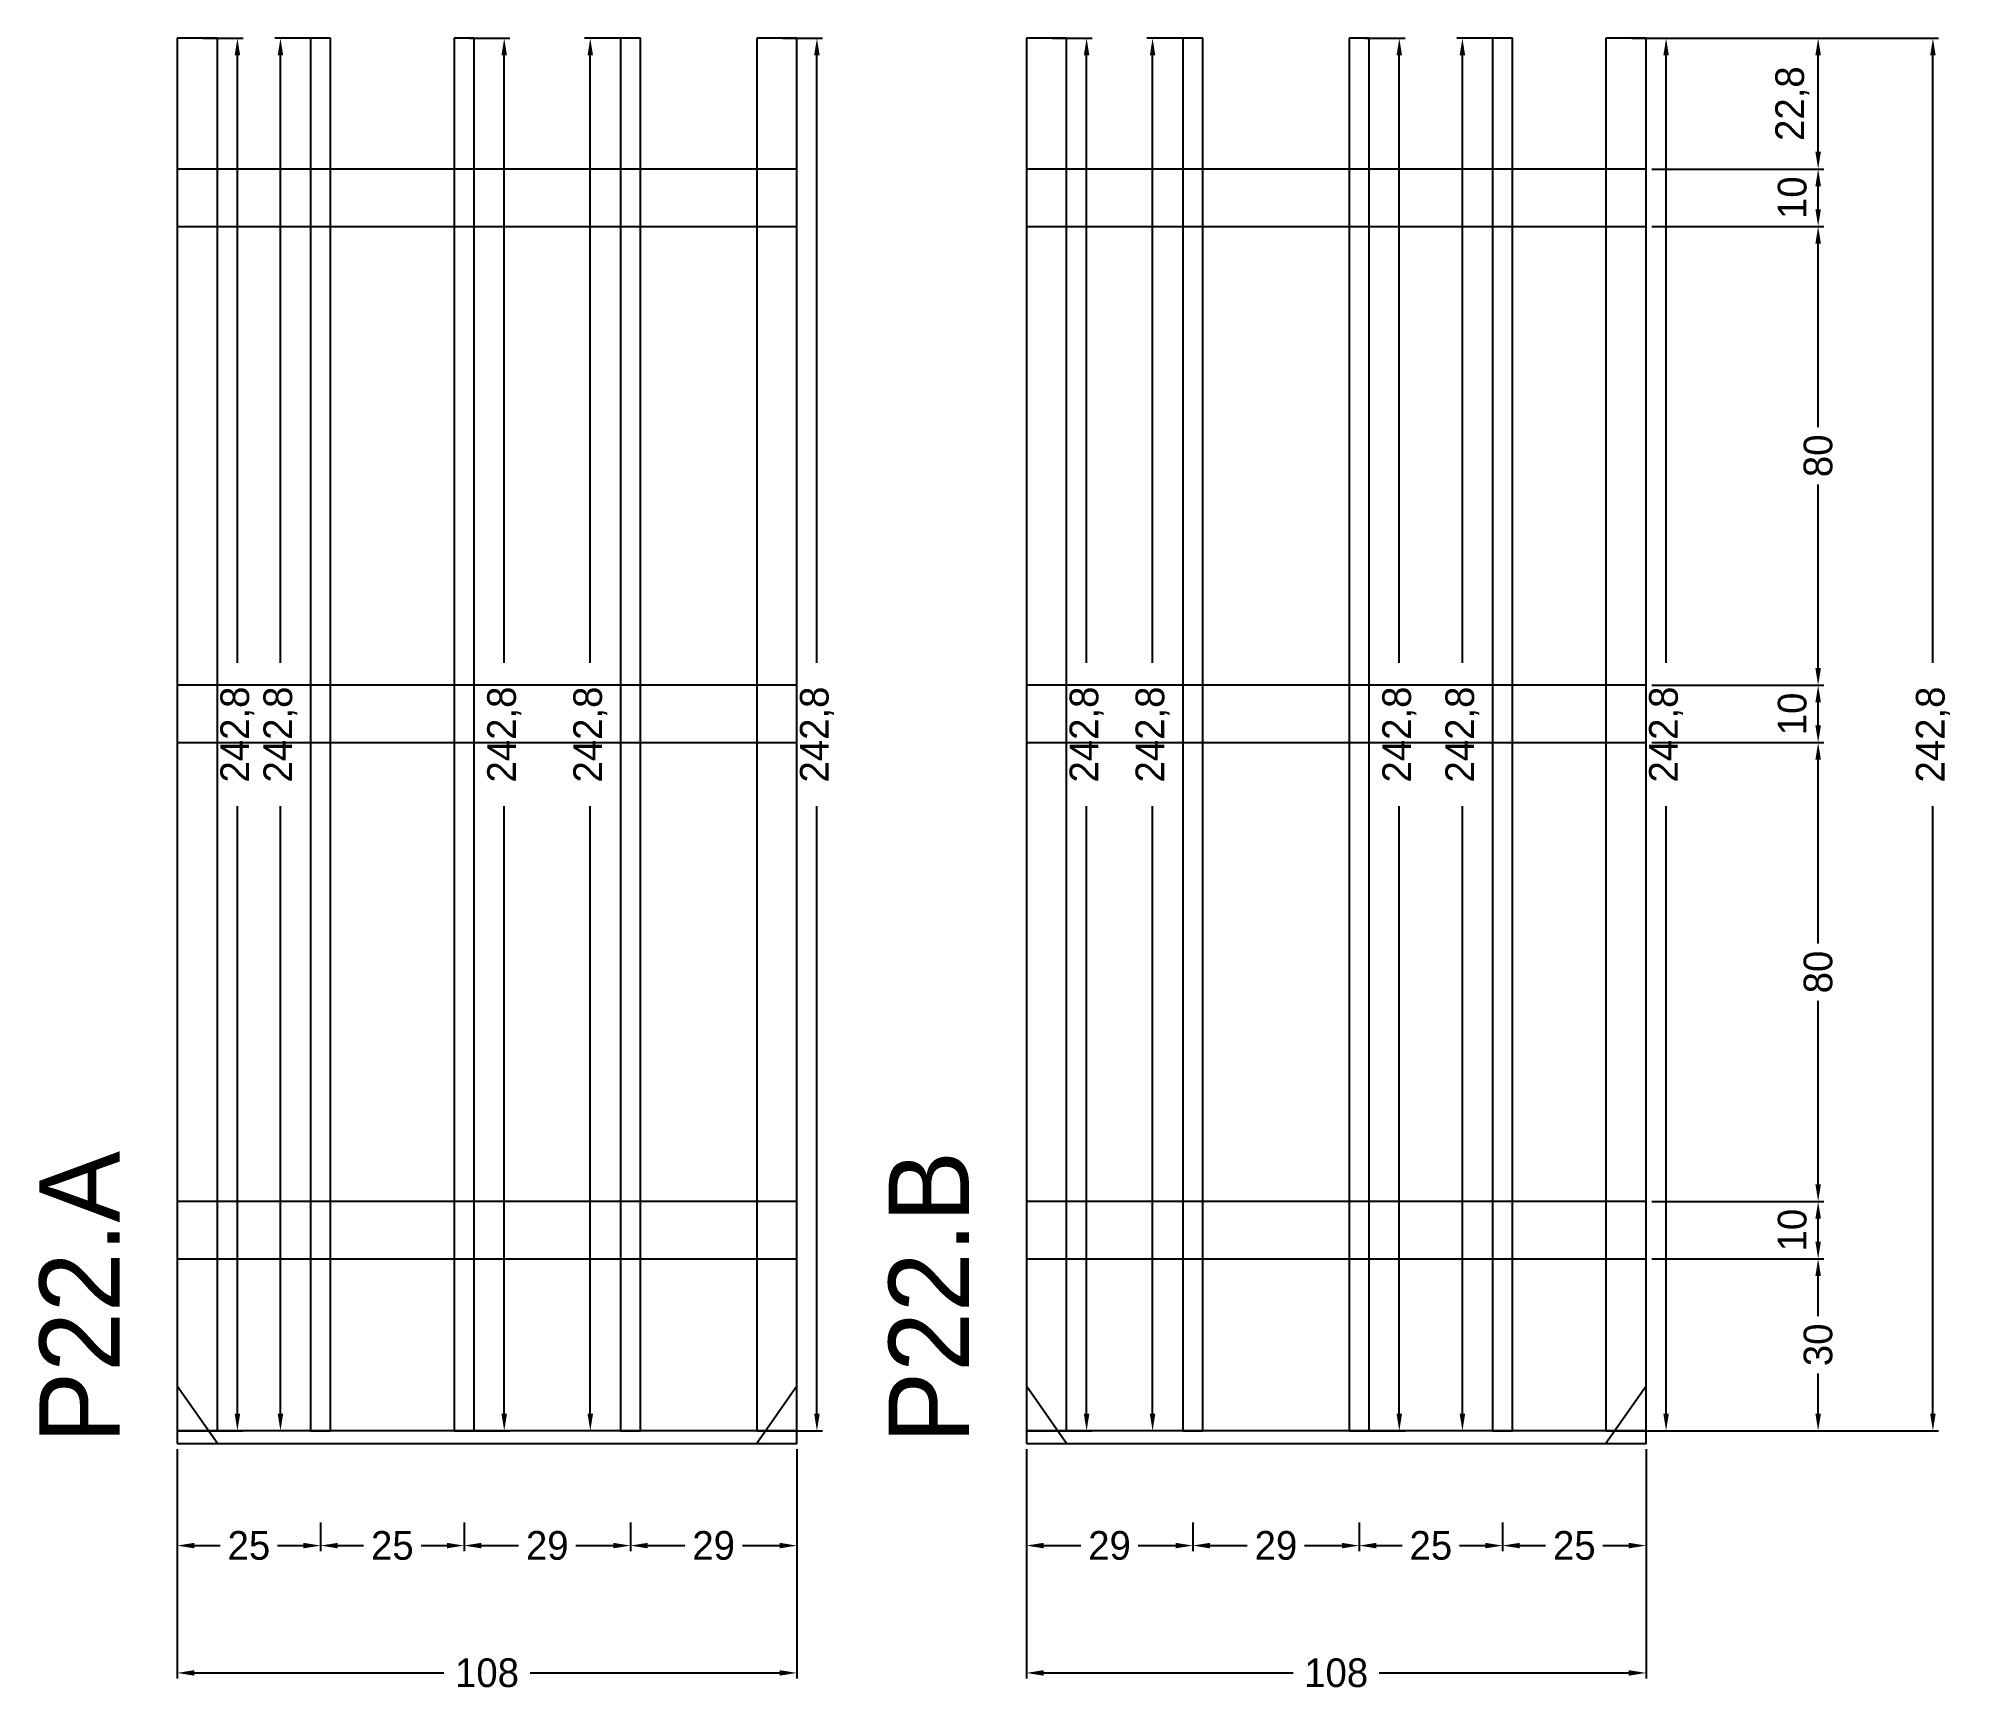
# Model space of a CAD drawing. Header units: centimetres. Extents: x -24 to 309, y -43 to 245.
import ezdxf

# ---------------------------------------------------------------- set-up
doc = ezdxf.new("R2010")
doc.units = ezdxf.units.CM
for name, color, linetype in [('COTA', 241, 'Continuous'), ('NOMENCLATURA', 7, 'Continuous'), ('SARR_2.2x10', 60, 'Continuous'), ('SARR_2.2x7', 40, 'Continuous'), ('SARR_3.5x7', 81, 'Continuous')]:
    doc.layers.add(name, color=color, linetype=linetype)
doc.dimstyles.new('PAINEL-NOVA', dxfattribs={"dimtxt": 5, "dimasz": 3, "dimexe": 1, "dimexo": 1, "dimgap": 1, "dimtad": 1, "dimcen": 2.5, "dimazin": 3, "dimtfac": 1, "dimtmove": 0, "dimatfit": 3})

# ---------------------------------------------------------------- blocks, each defined once
blk = doc.blocks.new('_CLOSEDFILLED')
at = {"color": 0, "linetype": 'BYBLOCK'}
blk.add_solid([(-1, 0.16), (0, 0), (-1, -0.16)], dxfattribs=at)
blk = doc.blocks.new('*D1')
for p, q in [((4.5, 245), (11.5, 245)), ((10.5, 136.1), (10.5, 242)), ((10.5, 5.2), (10.5, 111.1)), ((4.5, 2.2), (11.5, 2.2))]:
    blk.add_line(p, q)
at = {"layer": 'Defpoints'}
for p in [(3.5, 245), (3.5, 2.2), (10.5, 2.2)]:
    blk.add_point(p, dxfattribs=at)
at = {"layer": 'COTA', "xscale": 3, "yscale": 3}
for p, rotation in [((10.5, 245), 90), ((10.5, 2.2), 270)]:
    blk.add_blockref('_CLOSEDFILLED', p, dxfattribs=dict(at, rotation=rotation))
at = {"layer": 'COTA', "insert": (10.5, 123.6), "char_height": 5, "attachment_point": 5, "rotation": 90}
blk.add_mtext('242,8', dxfattribs=at)
blk = doc.blocks.new('*D2')
for p, q in [((24, 245), (17, 245)), ((18, 136.1), (18, 242)), ((18, 5.2), (18, 111.1)), ((24, 2.2), (17, 2.2))]:
    blk.add_line(p, q)
at = {"layer": 'Defpoints'}
for p in [(25, 245), (18, 2.2), (25, 2.2)]:
    blk.add_point(p, dxfattribs=at)
at = {"layer": 'COTA', "xscale": 3, "yscale": 3}
for p, rotation in [((18, 245), 90), ((18, 2.2), 270)]:
    blk.add_blockref('_CLOSEDFILLED', p, dxfattribs=dict(at, rotation=rotation))
at = {"layer": 'COTA', "insert": (18, 123.6), "char_height": 5, "attachment_point": 5, "rotation": 90}
blk.add_mtext('242,8', dxfattribs=at)
blk = doc.blocks.new('*D3')
for p, q in [((51, 245), (58, 245)), ((57, 136.1), (57, 242)), ((57, 5.2), (57, 111.1)), ((51, 2.2), (58, 2.2))]:
    blk.add_line(p, q)
at = {"layer": 'Defpoints'}
for p in [(50, 245), (50, 2.2), (57, 2.2)]:
    blk.add_point(p, dxfattribs=at)
at = {"layer": 'COTA', "xscale": 3, "yscale": 3}
for p, rotation in [((57, 245), 90), ((57, 2.2), 270)]:
    blk.add_blockref('_CLOSEDFILLED', p, dxfattribs=dict(at, rotation=rotation))
at = {"layer": 'COTA', "insert": (57, 123.6), "char_height": 5, "attachment_point": 5, "rotation": 90}
blk.add_mtext('242,8', dxfattribs=at)
blk = doc.blocks.new('*D4')
for p, q in [((78, 245), (71, 245)), ((72, 136.1), (72, 242)), ((72, 5.2), (72, 111.1)), ((78, 2.2), (71, 2.2))]:
    blk.add_line(p, q)
at = {"layer": 'Defpoints'}
for p in [(79, 245), (72, 2.2), (79, 2.2)]:
    blk.add_point(p, dxfattribs=at)
at = {"layer": 'COTA', "xscale": 3, "yscale": 3}
for p, rotation in [((72, 245), 90), ((72, 2.2), 270)]:
    blk.add_blockref('_CLOSEDFILLED', p, dxfattribs=dict(at, rotation=rotation))
at = {"layer": 'COTA', "insert": (72, 123.6), "char_height": 5, "attachment_point": 5, "rotation": 90}
blk.add_mtext('242,8', dxfattribs=at)
blk = doc.blocks.new('*D5')
for p, q in [((105.5, 245), (112.5, 245)), ((111.5, 136.1), (111.5, 242)), ((111.5, 5.2), (111.5, 111.1)), ((105.5, 2.2), (112.5, 2.2))]:
    blk.add_line(p, q)
at = {"layer": 'Defpoints'}
for p in [(104.5, 245), (104.5, 2.2), (111.5, 2.2)]:
    blk.add_point(p, dxfattribs=at)
at = {"layer": 'COTA', "xscale": 3, "yscale": 3}
for p, rotation in [((111.5, 245), 90), ((111.5, 2.2), 270)]:
    blk.add_blockref('_CLOSEDFILLED', p, dxfattribs=dict(at, rotation=rotation))
at = {"layer": 'COTA', "insert": (111.5, 123.6), "char_height": 5, "attachment_point": 5, "rotation": 90}
blk.add_mtext('242,8', dxfattribs=at)
blk = doc.blocks.new('*D6')
for p, q in [((0, -13.8), (0, -18.8)), ((25, -13.8), (25, -18.8)), ((3, -17.8), (7.5, -17.8)), ((17.5, -17.8), (22, -17.8))]:
    blk.add_line(p, q)
at = {"layer": 'Defpoints'}
for p in [(0, -12.8), (25, -12.8), (0, -17.8)]:
    blk.add_point(p, dxfattribs=at)
at = {"layer": 'COTA', "xscale": 3, "yscale": 3, "rotation": 180}
blk.add_blockref('_CLOSEDFILLED', (0, -17.8), dxfattribs=at)
at = {"layer": 'COTA', "xscale": 3, "yscale": 3}
blk.add_blockref('_CLOSEDFILLED', (25, -17.8), dxfattribs=at)
at = {"layer": 'COTA', "insert": (12.5, -17.8), "char_height": 5, "attachment_point": 5}
blk.add_mtext('25', dxfattribs=at)
blk = doc.blocks.new('*D7')
for p, q in [((25, -13.8), (25, -18.8)), ((50, -13.8), (50, -18.8)), ((28, -17.8), (32.5, -17.8)), ((42.5, -17.8), (47, -17.8))]:
    blk.add_line(p, q)
at = {"layer": 'Defpoints'}
for p in [(25, -12.8), (50, -12.8), (25, -17.8)]:
    blk.add_point(p, dxfattribs=at)
at = {"layer": 'COTA', "xscale": 3, "yscale": 3, "rotation": 180}
blk.add_blockref('_CLOSEDFILLED', (25, -17.8), dxfattribs=at)
at = {"layer": 'COTA', "xscale": 3, "yscale": 3}
blk.add_blockref('_CLOSEDFILLED', (50, -17.8), dxfattribs=at)
at = {"layer": 'COTA', "insert": (37.5, -17.8), "char_height": 5, "attachment_point": 5}
blk.add_mtext('25', dxfattribs=at)
blk = doc.blocks.new('*D8')
for p, q in [((50, -13.8), (50, -18.8)), ((79, -13.8), (79, -18.8)), ((53, -17.8), (59.5, -17.8)), ((69.5, -17.8), (76, -17.8))]:
    blk.add_line(p, q)
at = {"layer": 'Defpoints'}
for p in [(50, -12.8), (79, -12.8), (50, -17.8)]:
    blk.add_point(p, dxfattribs=at)
at = {"layer": 'COTA', "xscale": 3, "yscale": 3, "rotation": 180}
blk.add_blockref('_CLOSEDFILLED', (50, -17.8), dxfattribs=at)
at = {"layer": 'COTA', "xscale": 3, "yscale": 3}
blk.add_blockref('_CLOSEDFILLED', (79, -17.8), dxfattribs=at)
at = {"layer": 'COTA', "insert": (64.5, -17.8), "char_height": 5, "attachment_point": 5}
blk.add_mtext('29', dxfattribs=at)
blk = doc.blocks.new('*D9')
for p, q in [((79, -13.8), (79, -18.8)), ((108, -13.8), (108, -18.8)), ((82, -17.8), (88.5, -17.8)), ((98.5, -17.8), (105, -17.8))]:
    blk.add_line(p, q)
at = {"layer": 'Defpoints'}
for p in [(79, -12.8), (108, -12.8), (79, -17.8)]:
    blk.add_point(p, dxfattribs=at)
at = {"layer": 'COTA', "xscale": 3, "yscale": 3, "rotation": 180}
blk.add_blockref('_CLOSEDFILLED', (79, -17.8), dxfattribs=at)
at = {"layer": 'COTA', "xscale": 3, "yscale": 3}
blk.add_blockref('_CLOSEDFILLED', (108, -17.8), dxfattribs=at)
at = {"layer": 'COTA', "insert": (93.5, -17.8), "char_height": 5, "attachment_point": 5}
blk.add_mtext('29', dxfattribs=at)
blk = doc.blocks.new('*D10')
for p, q in [((0, -1), (0, -41)), ((108, -1), (108, -41)), ((3, -40), (46.5, -40)), ((61.5, -40), (105, -40))]:
    blk.add_line(p, q)
at = {"layer": 'Defpoints'}
for p in [(0, 0), (108, 0), (0, -40)]:
    blk.add_point(p, dxfattribs=at)
at = {"layer": 'COTA', "xscale": 3, "yscale": 3, "rotation": 180}
blk.add_blockref('_CLOSEDFILLED', (0, -40), dxfattribs=at)
at = {"layer": 'COTA', "xscale": 3, "yscale": 3}
blk.add_blockref('_CLOSEDFILLED', (108, -40), dxfattribs=at)
at = {"layer": 'COTA', "insert": (54, -40), "char_height": 5, "attachment_point": 5}
blk.add_mtext('108', dxfattribs=at)
blk = doc.blocks.new('GRA-E')
at = {"layer": 'SARR_2.2x7'}
blk.add_lwpolyline([(0, 0), (7, 0), (0, 10)], close=True, dxfattribs=at)
blk = doc.blocks.new('GRA-D')
at = {"layer": 'SARR_2.2x7'}
blk.add_lwpolyline([(0, 0), (7, 0), (7, 10)], close=True, dxfattribs=at)
blk = doc.blocks.new('*D11')
for p, q in [((152.5, 245), (159.5, 245)), ((158.5, 136.1), (158.5, 242)), ((158.5, 5.2), (158.5, 111.1)), ((152.5, 2.2), (159.5, 2.2))]:
    blk.add_line(p, q)
at = {"layer": 'Defpoints'}
for p in [(151.5, 245), (151.5, 2.2), (158.5, 2.2)]:
    blk.add_point(p, dxfattribs=at)
at = {"layer": 'COTA', "xscale": 3, "yscale": 3}
for p, rotation in [((158.5, 245), 90), ((158.5, 2.2), 270)]:
    blk.add_blockref('_CLOSEDFILLED', p, dxfattribs=dict(at, rotation=rotation))
at = {"layer": 'COTA', "insert": (158.5, 123.6), "char_height": 5, "attachment_point": 5, "rotation": 90}
blk.add_mtext('242,8', dxfattribs=at)
blk = doc.blocks.new('*D12')
for p, q in [((176, 245), (169, 245)), ((170, 136.1), (170, 242)), ((170, 5.2), (170, 111.1)), ((176, 2.2), (169, 2.2))]:
    blk.add_line(p, q)
at = {"layer": 'Defpoints'}
for p in [(177, 245), (170, 2.2), (177, 2.2)]:
    blk.add_point(p, dxfattribs=at)
at = {"layer": 'COTA', "xscale": 3, "yscale": 3}
for p, rotation in [((170, 245), 90), ((170, 2.2), 270)]:
    blk.add_blockref('_CLOSEDFILLED', p, dxfattribs=dict(at, rotation=rotation))
at = {"layer": 'COTA', "insert": (170, 123.6), "char_height": 5, "attachment_point": 5, "rotation": 90}
blk.add_mtext('242,8', dxfattribs=at)
blk = doc.blocks.new('*D13')
for p, q in [((207, 245), (214, 245)), ((213, 136.1), (213, 242)), ((213, 5.2), (213, 111.1)), ((207, 2.2), (214, 2.2))]:
    blk.add_line(p, q)
at = {"layer": 'Defpoints'}
for p in [(206, 245), (206, 2.2), (213, 2.2)]:
    blk.add_point(p, dxfattribs=at)
at = {"layer": 'COTA', "xscale": 3, "yscale": 3}
for p, rotation in [((213, 245), 90), ((213, 2.2), 270)]:
    blk.add_blockref('_CLOSEDFILLED', p, dxfattribs=dict(at, rotation=rotation))
at = {"layer": 'COTA', "insert": (213, 123.6), "char_height": 5, "attachment_point": 5, "rotation": 90}
blk.add_mtext('242,8', dxfattribs=at)
blk = doc.blocks.new('*D14')
for p, q in [((230, 245), (223, 245)), ((224, 136.1), (224, 242)), ((224, 5.2), (224, 111.1)), ((230, 2.2), (223, 2.2))]:
    blk.add_line(p, q)
at = {"layer": 'Defpoints'}
for p in [(231, 245), (224, 2.2), (231, 2.2)]:
    blk.add_point(p, dxfattribs=at)
at = {"layer": 'COTA', "xscale": 3, "yscale": 3}
for p, rotation in [((224, 245), 90), ((224, 2.2), 270)]:
    blk.add_blockref('_CLOSEDFILLED', p, dxfattribs=dict(at, rotation=rotation))
at = {"layer": 'COTA', "insert": (224, 123.6), "char_height": 5, "attachment_point": 5, "rotation": 90}
blk.add_mtext('242,8', dxfattribs=at)
blk = doc.blocks.new('*D15')
for p, q in [((253.5, 245), (260.5, 245)), ((259.5, 136.1), (259.5, 242)), ((259.5, 5.2), (259.5, 111.1)), ((253.5, 2.2), (260.5, 2.2))]:
    blk.add_line(p, q)
at = {"layer": 'Defpoints'}
for p in [(252.5, 245), (252.5, 2.2), (259.5, 2.2)]:
    blk.add_point(p, dxfattribs=at)
at = {"layer": 'COTA', "xscale": 3, "yscale": 3}
for p, rotation in [((259.5, 245), 90), ((259.5, 2.2), 270)]:
    blk.add_blockref('_CLOSEDFILLED', p, dxfattribs=dict(at, rotation=rotation))
at = {"layer": 'COTA', "insert": (259.5, 123.6), "char_height": 5, "attachment_point": 5, "rotation": 90}
blk.add_mtext('242,8', dxfattribs=at)
blk = doc.blocks.new('*D16')
for p, q in [((148, -13.8), (148, -18.8)), ((177, -13.8), (177, -18.8)), ((151, -17.8), (157.5, -17.8)), ((167.5, -17.8), (174, -17.8))]:
    blk.add_line(p, q)
at = {"layer": 'Defpoints'}
for p in [(148, -12.8), (177, -12.8), (148, -17.8)]:
    blk.add_point(p, dxfattribs=at)
at = {"layer": 'COTA', "xscale": 3, "yscale": 3, "rotation": 180}
blk.add_blockref('_CLOSEDFILLED', (148, -17.8), dxfattribs=at)
at = {"layer": 'COTA', "xscale": 3, "yscale": 3}
blk.add_blockref('_CLOSEDFILLED', (177, -17.8), dxfattribs=at)
at = {"layer": 'COTA', "insert": (162.5, -17.8), "char_height": 5, "attachment_point": 5}
blk.add_mtext('29', dxfattribs=at)
blk = doc.blocks.new('*D17')
for p, q in [((177, -13.8), (177, -18.8)), ((206, -13.8), (206, -18.8)), ((180, -17.8), (186.5, -17.8)), ((196.5, -17.8), (203, -17.8))]:
    blk.add_line(p, q)
at = {"layer": 'Defpoints'}
for p in [(177, -12.8), (206, -12.8), (177, -17.8)]:
    blk.add_point(p, dxfattribs=at)
at = {"layer": 'COTA', "xscale": 3, "yscale": 3, "rotation": 180}
blk.add_blockref('_CLOSEDFILLED', (177, -17.8), dxfattribs=at)
at = {"layer": 'COTA', "xscale": 3, "yscale": 3}
blk.add_blockref('_CLOSEDFILLED', (206, -17.8), dxfattribs=at)
at = {"layer": 'COTA', "insert": (191.5, -17.8), "char_height": 5, "attachment_point": 5}
blk.add_mtext('29', dxfattribs=at)
blk = doc.blocks.new('*D18')
for p, q in [((206, -13.8), (206, -18.8)), ((231, -13.8), (231, -18.8)), ((209, -17.8), (213.5, -17.8)), ((223.5, -17.8), (228, -17.8))]:
    blk.add_line(p, q)
at = {"layer": 'Defpoints'}
for p in [(206, -12.8), (231, -12.8), (206, -17.8)]:
    blk.add_point(p, dxfattribs=at)
at = {"layer": 'COTA', "xscale": 3, "yscale": 3, "rotation": 180}
blk.add_blockref('_CLOSEDFILLED', (206, -17.8), dxfattribs=at)
at = {"layer": 'COTA', "xscale": 3, "yscale": 3}
blk.add_blockref('_CLOSEDFILLED', (231, -17.8), dxfattribs=at)
at = {"layer": 'COTA', "insert": (218.5, -17.8), "char_height": 5, "attachment_point": 5}
blk.add_mtext('25', dxfattribs=at)
blk = doc.blocks.new('*D19')
for p, q in [((231, -13.8), (231, -18.8)), ((256, -13.8), (256, -18.8)), ((234, -17.8), (238.5, -17.8)), ((248.5, -17.8), (253, -17.8))]:
    blk.add_line(p, q)
at = {"layer": 'Defpoints'}
for p in [(231, -12.8), (256, -12.8), (231, -17.8)]:
    blk.add_point(p, dxfattribs=at)
at = {"layer": 'COTA', "xscale": 3, "yscale": 3, "rotation": 180}
blk.add_blockref('_CLOSEDFILLED', (231, -17.8), dxfattribs=at)
at = {"layer": 'COTA', "xscale": 3, "yscale": 3}
blk.add_blockref('_CLOSEDFILLED', (256, -17.8), dxfattribs=at)
at = {"layer": 'COTA', "insert": (243.5, -17.8), "char_height": 5, "attachment_point": 5}
blk.add_mtext('25', dxfattribs=at)
blk = doc.blocks.new('*D20')
for p, q in [((148, -1), (148, -41)), ((256, -1), (256, -41)), ((151, -40), (194.5, -40)), ((209.5, -40), (253, -40))]:
    blk.add_line(p, q)
at = {"layer": 'Defpoints'}
for p in [(148, 0), (256, 0), (148, -40)]:
    blk.add_point(p, dxfattribs=at)
at = {"layer": 'COTA', "xscale": 3, "yscale": 3, "rotation": 180}
blk.add_blockref('_CLOSEDFILLED', (148, -40), dxfattribs=at)
at = {"layer": 'COTA', "xscale": 3, "yscale": 3}
blk.add_blockref('_CLOSEDFILLED', (256, -40), dxfattribs=at)
at = {"layer": 'COTA', "insert": (202, -40), "char_height": 5, "attachment_point": 5}
blk.add_mtext('108', dxfattribs=at)
blk = doc.blocks.new('*D21')
for p, q in [((257, 245), (307, 245)), ((306, 136.1), (306, 242)), ((306, 5.2), (306, 111.1)), ((257, 2.2), (307, 2.2))]:
    blk.add_line(p, q)
at = {"layer": 'Defpoints'}
for p in [(256, 245), (256, 2.2), (306, 2.2)]:
    blk.add_point(p, dxfattribs=at)
at = {"layer": 'COTA', "xscale": 3, "yscale": 3}
for p, rotation in [((306, 245), 90), ((306, 2.2), 270)]:
    blk.add_blockref('_CLOSEDFILLED', p, dxfattribs=dict(at, rotation=rotation))
at = {"layer": 'COTA', "insert": (306, 123.6), "char_height": 5, "attachment_point": 5, "rotation": 90}
blk.add_mtext('242,8', dxfattribs=at)
blk = doc.blocks.new('*D22')
for p, q in [((257, 32.2), (287, 32.2)), ((286, 22.2), (286, 29.2)), ((286, 5.2), (286, 12.2)), ((257, 2.2), (287, 2.2))]:
    blk.add_line(p, q)
at = {"layer": 'Defpoints'}
for p in [(256, 32.2), (256, 2.2), (286, 2.2)]:
    blk.add_point(p, dxfattribs=at)
at = {"layer": 'COTA', "xscale": 3, "yscale": 3}
for p, rotation in [((286, 32.2), 90), ((286, 2.2), 270)]:
    blk.add_blockref('_CLOSEDFILLED', p, dxfattribs=dict(at, rotation=rotation))
at = {"layer": 'COTA', "insert": (286, 17.2), "char_height": 5, "attachment_point": 5, "rotation": 90}
blk.add_mtext('30', dxfattribs=at)
blk = doc.blocks.new('*D23')
for p, q in [((257, 42.2), (287, 42.2)), ((286, 35.2), (286, 39.2)), ((257, 32.2), (287, 32.2))]:
    blk.add_line(p, q)
at = {"layer": 'Defpoints'}
for p in [(256, 42.2), (256, 32.2), (286, 32.2)]:
    blk.add_point(p, dxfattribs=at)
at = {"layer": 'COTA', "xscale": 3, "yscale": 3}
for p, rotation in [((286, 42.2), 90), ((286, 32.2), 270)]:
    blk.add_blockref('_CLOSEDFILLED', p, dxfattribs=dict(at, rotation=rotation))
at = {"layer": 'COTA', "insert": (281.5, 37.2), "char_height": 5, "attachment_point": 5, "rotation": 90}
blk.add_mtext('10', dxfattribs=at)
blk = doc.blocks.new('*D24')
for p, q in [((257, 122.2), (287, 122.2)), ((286, 87.2), (286, 119.2)), ((286, 45.2), (286, 77.2)), ((257, 42.2), (287, 42.2))]:
    blk.add_line(p, q)
at = {"layer": 'Defpoints'}
for p in [(256, 122.2), (256, 42.2), (286, 42.2)]:
    blk.add_point(p, dxfattribs=at)
at = {"layer": 'COTA', "xscale": 3, "yscale": 3}
for p, rotation in [((286, 122.2), 90), ((286, 42.2), 270)]:
    blk.add_blockref('_CLOSEDFILLED', p, dxfattribs=dict(at, rotation=rotation))
at = {"layer": 'COTA', "insert": (286, 82.2), "char_height": 5, "attachment_point": 5, "rotation": 90}
blk.add_mtext('80', dxfattribs=at)
blk = doc.blocks.new('*D26')
for p, q in [((257, 212.2), (287, 212.2)), ((286, 177.2), (286, 209.2)), ((286, 135.2), (286, 167.2)), ((257, 132.2), (287, 132.2))]:
    blk.add_line(p, q)
at = {"layer": 'Defpoints'}
for p in [(256, 212.2), (256, 132.2), (286, 132.2)]:
    blk.add_point(p, dxfattribs=at)
at = {"layer": 'COTA', "xscale": 3, "yscale": 3}
for p, rotation in [((286, 212.2), 90), ((286, 132.2), 270)]:
    blk.add_blockref('_CLOSEDFILLED', p, dxfattribs=dict(at, rotation=rotation))
at = {"layer": 'COTA', "insert": (286, 172.2), "char_height": 5, "attachment_point": 5, "rotation": 90}
blk.add_mtext('80', dxfattribs=at)
blk = doc.blocks.new('*D27')
for p, q in [((257, 222.2), (287, 222.2)), ((286, 215.2), (286, 219.2)), ((257, 212.2), (287, 212.2))]:
    blk.add_line(p, q)
at = {"layer": 'Defpoints'}
for p in [(256, 222.2), (256, 212.2), (286, 212.2)]:
    blk.add_point(p, dxfattribs=at)
at = {"layer": 'COTA', "xscale": 3, "yscale": 3}
for p, rotation in [((286, 222.2), 90), ((286, 212.2), 270)]:
    blk.add_blockref('_CLOSEDFILLED', p, dxfattribs=dict(at, rotation=rotation))
at = {"layer": 'COTA', "insert": (281.5, 217.2), "char_height": 5, "attachment_point": 5, "rotation": 90}
blk.add_mtext('10', dxfattribs=at)
blk = doc.blocks.new('*D28')
for p, q in [((257, 245), (287, 245)), ((286, 225.2), (286, 242)), ((257, 222.2), (287, 222.2))]:
    blk.add_line(p, q)
at = {"layer": 'Defpoints'}
for p in [(256, 245), (256, 222.2), (286, 222.2)]:
    blk.add_point(p, dxfattribs=at)
at = {"layer": 'COTA', "xscale": 3, "yscale": 3}
for p, rotation in [((286, 245), 90), ((286, 222.2), 270)]:
    blk.add_blockref('_CLOSEDFILLED', p, dxfattribs=dict(at, rotation=rotation))
at = {"layer": 'COTA', "insert": (281.5, 233.6), "char_height": 5, "attachment_point": 5, "rotation": 90}
blk.add_mtext('22,8', dxfattribs=at)

msp = doc.modelspace()

# ---------------------------------------------------------------- linework, layer by layer
at = {"layer": 'SARR_2.2x10'}
for p, q in [((108, 222.2), (0, 222.2)), ((0, 222.2), (0, 212.2)), ((108, 212.2), (108, 222.2)), ((256, 222.2), (148, 222.2)), ((148, 222.2), (148, 212.2)), ((256, 212.2), (256, 222.2)), ((0, 212.2), (108, 212.2)), ((148, 212.2), (256, 212.2)), ((108, 132.2), (0, 132.2)), ((0, 132.2), (0, 122.2)), ((108, 122.2), (108, 132.2)), ((256, 132.2), (148, 132.2)), ((148, 132.2), (148, 122.2)), ((256, 122.2), (256, 132.2)), ((0, 122.2), (108, 122.2)), ((148, 122.2), (256, 122.2)), ((108, 42.2), (0, 42.2)), ((0, 42.2), (0, 32.2)), ((108, 32.2), (108, 42.2)), ((256, 42.2), (148, 42.2)), ((148, 42.2), (148, 32.2)), ((256, 32.2), (256, 42.2)), ((0, 32.2), (108, 32.2)), ((148, 32.2), (256, 32.2))]:
    msp.add_line(p, q, dxfattribs=at)
at = {"layer": 'SARR_2.2x7'}
for p, q in [((7, 245), (0, 245)), ((0, 245), (0, 2.2)), ((7, 2.2), (7, 245)), ((108, 245), (101, 245)), ((101, 245), (101, 2.2)), ((108, 2.2), (108, 245)), ((155, 245), (148, 245)), ((148, 245), (148, 2.2)), ((155, 2.2), (155, 245)), ((256, 245), (249, 245)), ((249, 245), (249, 2.2)), ((256, 2.2), (256, 245)), ((108, 2.2), (0, 2.2)), ((0, 2.2), (0, 0)), ((0, 2.2), (7, 2.2)), ((0, 0), (108, 0)), ((101, 2.2), (108, 2.2)), ((108, 0), (108, 2.2)), ((256, 2.2), (148, 2.2)), ((148, 2.2), (148, 0)), ((148, 2.2), (155, 2.2)), ((148, 0), (256, 0)), ((249, 2.2), (256, 2.2)), ((256, 0), (256, 2.2))]:
    msp.add_line(p, q, dxfattribs=at)
at = {"layer": 'SARR_3.5x7'}
for p, q in [((26.75, 245), (23.25, 245)), ((23.25, 245), (23.25, 2.2)), ((26.75, 2.2), (26.75, 245)), ((51.75, 245), (48.25, 245)), ((48.25, 245), (48.25, 2.2)), ((51.75, 2.2), (51.75, 245)), ((80.75, 245), (77.25, 245)), ((77.25, 245), (77.25, 2.2)), ((80.75, 2.2), (80.75, 245)), ((178.75, 245), (175.25, 245)), ((175.25, 245), (175.25, 2.2)), ((178.75, 2.2), (178.75, 245)), ((207.75, 245), (204.25, 245)), ((204.25, 245), (204.25, 2.2)), ((207.75, 2.2), (207.75, 245)), ((232.75, 245), (229.25, 245)), ((229.25, 245), (229.25, 2.2)), ((232.75, 2.2), (232.75, 245)), ((23.25, 2.2), (26.75, 2.2)), ((48.25, 2.2), (51.75, 2.2)), ((77.25, 2.2), (80.75, 2.2)), ((175.25, 2.2), (178.75, 2.2)), ((204.25, 2.2), (207.75, 2.2)), ((229.25, 2.2), (232.75, 2.2))]:
    msp.add_line(p, q, dxfattribs=at)

# ---------------------------------------------------------------- block references
at = {"layer": 'SARR_2.2x7'}
for name, p in [('GRA-E', (0, 0)), ('GRA-D', (101, 0)), ('GRA-E', (148, 0)), ('GRA-D', (249, 0))]:
    msp.add_blockref(name, p, dxfattribs=at)

# ---------------------------------------------------------------- texts
at = {"layer": 'NOMENCLATURA'}
for s, p in [('P22.A', (-10, 0)), ('P22.B', (138, 0))]:
    msp.add_text(s, height=14, rotation=90, dxfattribs=at).set_placement(p)

# ---------------------------------------------------------------- dimensions: what is measured, and where the dimension line sits
at = {"layer": 'COTA'}
for base, p1, p2, picture, middle in [((10.5, 2.2), (3.5, 2.2), (3.5, 245), '*D1', (10.5, 123.6)), ((18, 2.2), (25, 2.2), (25, 245), '*D2', (18, 123.6)), ((57, 2.2), (50, 2.2), (50, 245), '*D3', (57, 123.6)), ((72, 2.2), (79, 2.2), (79, 245), '*D4', (72, 123.6)), ((111.5, 2.2), (104.5, 2.2), (104.5, 245), '*D5', (111.5, 123.6)), ((158.5, 2.2), (151.5, 2.2), (151.5, 245), '*D11', (158.5, 123.6)), ((170, 2.2), (177, 2.2), (177, 245), '*D12', (170, 123.6)), ((213, 2.2), (206, 2.2), (206, 245), '*D13', (213, 123.6)), ((224, 2.2), (231, 2.2), (231, 245), '*D14', (224, 123.6)), ((259.5, 2.2), (252.5, 2.2), (252.5, 245), '*D15', (259.5, 123.6)), ((306, 2.2), (256, 2.2), (256, 245), '*D21', (306, 123.6)), ((286, 222.2), (256, 222.2), (256, 245), '*D28', (281.5, 233.6)), ((286, 212.2), (256, 212.2), (256, 222.2), '*D27', (281.5, 217.2)), ((286, 132.2), (256, 132.2), (256, 212.2), '*D26', (286, 172.2)), ((286, 42.2), (256, 42.2), (256, 122.2), '*D24', (286, 82.2)), ((286, 32.2), (256, 32.2), (256, 42.2), '*D23', (281.5, 37.2)), ((286, 2.2), (256, 2.2), (256, 32.2), '*D22', (286, 17.2))]:
    dim = msp.add_linear_dim(base=base, p1=p1, p2=p2, angle=90, dimstyle='PAINEL-NOVA', dxfattribs=at)
    dim.commit()
    dim.dimension.update_dxf_attribs({"geometry": picture, "text_midpoint": middle})
msp.add_linear_dim(base=(286, 122.2), p1=(256, 122.2), p2=(256, 132.2), angle=90, dimstyle='PAINEL-NOVA', dxfattribs=at).render()
for base, p1, p2, picture, middle in [((0, -40), (0, 0), (108, 0), '*D10', (54, -40)), ((148, -40), (148, 0), (256, 0), '*D20', (202, -40)), ((0, -17.8), (0, -12.8), (25, -12.8), '*D6', (12.5, -17.8)), ((25, -17.8), (25, -12.8), (50, -12.8), '*D7', (37.5, -17.8)), ((50, -17.8), (50, -12.8), (79, -12.8), '*D8', (64.5, -17.8)), ((79, -17.8), (79, -12.8), (108, -12.8), '*D9', (93.5, -17.8)), ((148, -17.8), (148, -12.8), (177, -12.8), '*D16', (162.5, -17.8)), ((177, -17.8), (177, -12.8), (206, -12.8), '*D17', (191.5, -17.8)), ((206, -17.8), (206, -12.8), (231, -12.8), '*D18', (218.5, -17.8)), ((231, -17.8), (231, -12.8), (256, -12.8), '*D19', (243.5, -17.8))]:
    dim = msp.add_linear_dim(base=base, p1=p1, p2=p2, dimstyle='PAINEL-NOVA', dxfattribs=at)
    dim.commit()
    dim.dimension.update_dxf_attribs({"geometry": picture, "text_midpoint": middle})

doc.saveas('drawing.dxf')
